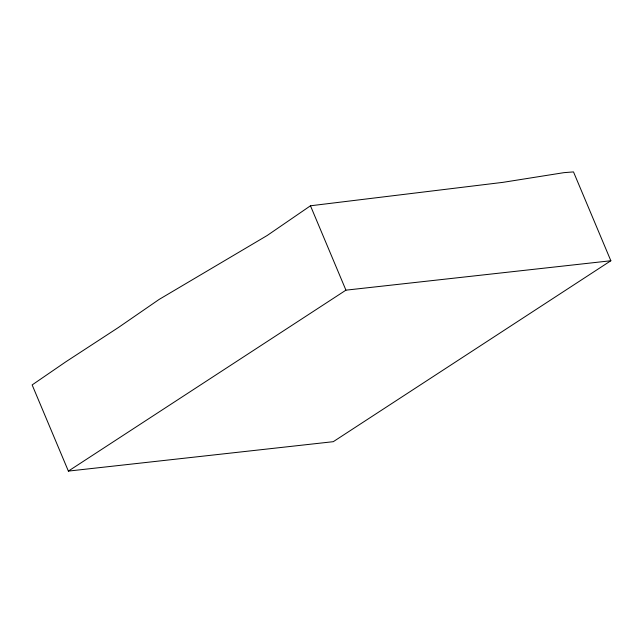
<?xml version="1.0" encoding="UTF-8"?>
<svg xmlns="http://www.w3.org/2000/svg" width="643" height="643" viewBox="0 0 643 643"><rect width="100%" height="100%" fill="white"/><g stroke="black" fill="none" stroke-linecap="round" stroke-linejoin="round"><path stroke-width="0.96" d="M310.473 205.784L267.183 235.499L159.102 299.445L118.304 327.576L65.787 361.832L32.15 384.924L68.375 471.094L333.283 441.685L610.85 260.753L573.5 171.906L563.967 172.654L503.003 182.339L310.473 205.784L345.934 290.162L610.85 260.753M68.375 471.094L345.934 290.162"/></g></svg>
